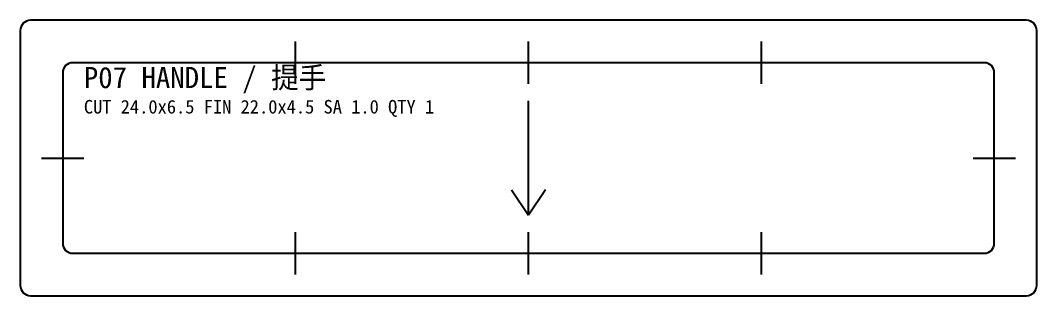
# Model space of a CAD drawing. Header units: millimetres. Extents: x 20 to 11279, y 290 to 7070.
# Drawn here: x 3590 to 3830, y 5190 to 5255 of the extents above; entities that cross this region are included whole.
import ezdxf

# ---------------------------------------------------------------- set-up
doc = ezdxf.new("R2010")
doc.units = ezdxf.units.MM
for name, color, linetype in [('CUT', 1, 'CONTINUOUS'), ('GRAIN', 6, 'CONTINUOUS'), ('NOTCH', 3, 'CONTINUOUS'), ('STITCH', 5, 'CONTINUOUS'), ('TEXT', 7, 'CONTINUOUS')]:
    doc.layers.add(name, color=color, linetype=linetype)

msp = doc.modelspace()

# ---------------------------------------------------------------- linework, layer by layer
at = {"layer": 'CUT'}
msp.add_lwpolyline([(3827.6, 5190), (3828.07, 5190.05), (3828.52, 5190.18), (3828.93, 5190.4), (3829.3, 5190.7), (3829.6, 5191.07), (3829.82, 5191.48), (3829.95, 5191.93), (3830, 5192.4), (3830, 5252.6), (3829.95, 5253.07), (3829.82, 5253.52), (3829.6, 5253.93), (3829.3, 5254.3), (3828.93, 5254.6), (3828.52, 5254.82), (3828.07, 5254.95), (3827.6, 5255), (3592.4, 5255), (3591.93, 5254.95), (3591.48, 5254.82), (3591.07, 5254.6), (3590.7, 5254.3), (3590.4, 5253.93), (3590.18, 5253.52), (3590.05, 5253.07), (3590, 5252.6), (3590, 5192.4), (3590.05, 5191.93), (3590.18, 5191.48), (3590.4, 5191.07), (3590.7, 5190.7), (3591.07, 5190.4), (3591.48, 5190.18), (3591.93, 5190.05), (3592.4, 5190)], close=True, dxfattribs=at)
at = {"layer": 'GRAIN'}
for p, q in [((3710, 5209), (3710, 5236)), ((3706, 5215), (3710, 5209)), ((3714, 5215), (3710, 5209))]:
    msp.add_line(p, q, dxfattribs=at)
at = {"layer": 'NOTCH'}
for p, q in [((3655, 5240), (3655, 5250)), ((3710, 5240), (3710, 5250)), ((3765, 5240), (3765, 5250)), ((3595, 5222.5), (3605, 5222.5)), ((3815, 5222.5), (3825, 5222.5)), ((3655, 5195), (3655, 5205)), ((3710, 5195), (3710, 5205)), ((3765, 5195), (3765, 5205))]:
    msp.add_line(p, q, dxfattribs=at)
at = {"layer": 'STITCH'}
msp.add_lwpolyline([(3817.6, 5200), (3818.07, 5200.05), (3818.52, 5200.18), (3818.93, 5200.4), (3819.3, 5200.7), (3819.6, 5201.07), (3819.82, 5201.48), (3819.95, 5201.93), (3820, 5202.4), (3820, 5242.6), (3819.95, 5243.07), (3819.82, 5243.52), (3819.6, 5243.93), (3819.3, 5244.3), (3818.93, 5244.6), (3818.52, 5244.82), (3818.07, 5244.95), (3817.6, 5245), (3602.4, 5245), (3601.93, 5244.95), (3601.48, 5244.82), (3601.07, 5244.6), (3600.7, 5244.3), (3600.4, 5243.93), (3600.18, 5243.52), (3600.05, 5243.07), (3600, 5242.6), (3600, 5202.4), (3600.05, 5201.93), (3600.18, 5201.48), (3600.4, 5201.07), (3600.7, 5200.7), (3601.07, 5200.4), (3601.48, 5200.18), (3601.93, 5200.05), (3602.4, 5200)], close=True, dxfattribs=at)

# ---------------------------------------------------------------- texts
at = {"layer": 'TEXT'}
for s, height, p in [('P07 HANDLE / 提手', 5, (3605, 5239)), ('CUT 24.0x6.5 FIN 22.0x4.5 SA 1.0 QTY 1', 3.2, (3605, 5233))]:
    msp.add_text(s, height=height, dxfattribs=at).set_placement(p)

doc.saveas('drawing.dxf')
